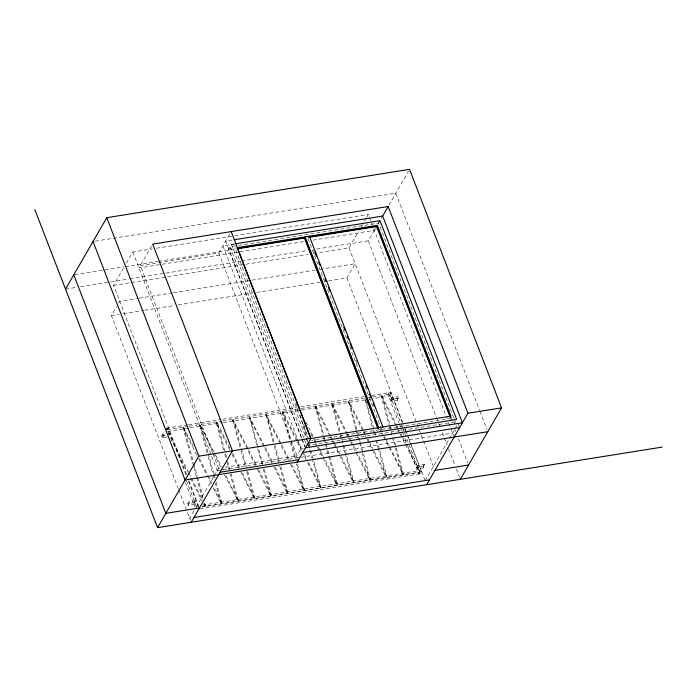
<?xml version="1.0" encoding="UTF-8"?>
<svg xmlns="http://www.w3.org/2000/svg" width="697" height="697" viewBox="0 0 697 697"><rect width="100%" height="100%" fill="white"/><g stroke="black" fill="none" stroke-linecap="round" stroke-linejoin="round"><path stroke-width="0.52" stroke-dasharray="3.48 2.61" d="M196.746 455.115L183.206 428.193L183.686 427.775L193.243 446.089M184.06 427.819L183.18 428.115L193.487 465.892M220.505 466.903L200.039 425.231L200.562 425.161L215.068 454.035M200.597 425.283L208.046 452.536M204.665 505.473L204.448 505.891L205.284 505.552L204.421 502.389M226.508 457.18L217.072 422.53L230.123 448.511M221.794 502.92L215.486 479.815M255.45 465.483L232.737 420.291L233.173 419.882L248.088 448.763M238.252 500.272L231.012 473.655M271.961 462.852L249.238 417.651L249.761 417.233L262.908 464.289M264.59 446.124L249.692 417.268M240.874 471.965L253.926 497.928L254.457 497.885L253.935 497.946L254.562 497.893L242.207 472.549M288.471 460.212L265.749 415.02L266.228 414.602L281.1 443.492M266.602 414.645L266.115 415.063L266.271 414.602M257.385 469.334L270.436 495.297L271.307 494.975L270.898 495.314L270.436 495.271L271.281 494.905L264.032 468.384M296.756 441.227L282.259 412.38L282.616 412.032L283.104 411.988L297.61 440.852M283.139 412.101L295.737 458.251M273.895 466.694L286.946 492.657L287.826 492.361L287.399 492.683L286.946 492.64L287.826 492.361L280.664 466.127M287.791 492.326L275.228 467.278M304.249 489.773L303.604 490.096L304.336 489.721L297.175 463.496M320.847 487.107L320.245 487.438L320.838 487.09L310.818 450.367M339.204 431.678L331.755 404.399L332.129 404.094L332.635 404.121L331.807 404.521L332.652 404.155L343.543 444.05M317.614 447.247L336.477 484.772L337.104 484.711L336.642 484.798L337.322 484.38L323.783 457.45M362.788 430.694L348.291 401.847L348.657 401.489L349.136 401.455L363.642 430.319M360.053 441.41L349.153 401.507L348.474 401.916L348.857 401.42M334.124 444.616L352.978 482.115L353.484 482.132L353.823 481.758L352.987 482.132L353.823 481.723L343.83 445.095M366.735 403.058L365.054 398.85M370.368 479.205L369.488 479.501L370.368 479.188L360.34 442.464M370.334 479.127L369.462 479.431L370.334 479.127L356.803 452.179M382.156 396.218L396.663 425.048M378.236 448.441L385.972 476.792L386.87 476.548L386.495 476.861L385.999 476.861L386.87 476.548L377.347 441.75M386.809 476.574L373.313 449.548M403.38 473.934L402.91 474.221L403.38 473.916L393.927 439.293M419.864 471.207L419.019 471.599L419.855 471.189L406.325 444.277M183.198 428.158L184.086 427.897L193.539 462.52M207.131 452.762L199.69 425.484L200.57 425.205M205.284 505.552L204.395 505.795L203.803 503.661M217.037 422.652L216.375 422.992L217.028 422.53M233.216 419.882L232.754 420.335L233.129 419.89M256.662 444.86L249.456 417.311M273.172 442.22L266.01 414.663M253.952 497.928L254.78 497.571M266.629 414.741L279.514 461.928M282.302 412.441L282.52 412.023M270.427 495.262L271.272 494.975M331.755 404.426L346.287 433.325M332.661 404.199L331.772 404.443M355.705 429.047L348.552 401.489M372.215 426.407L365.01 398.867M369.454 479.388L361.726 451.081M382.183 396.314L391.923 431.948M385.972 476.792L386.295 476.478M204.404 505.813L205.258 505.456L202.836 500.646M221.742 502.825L213.543 486.48M283.104 412.049L282.738 411.962M304.284 489.651L291.738 464.646M186.569 474.596L113.55 285.378L123.718 267.779M126.384 263.144L132.805 252.026L152.155 248.942M178.301 488.832L111.442 315.567L116.591 306.636M118.656 303.064L119.692 301.278L137.971 298.36M151.632 245.945L138.938 267.936L238.94 251.974M212.646 453.006L140.315 265.548L218.806 253.02L231.186 231.587M301.452 437.794L228.668 249.177L231.421 244.412L234.628 243.906M166.6 437.071L162.262 437.768L161.652 436.174L162.75 434.275L165.511 433.83M165.964 430.005L167.062 428.097L167.672 429.692L166.574 431.591M162.262 437.768L163.359 435.86L166.513 435.355M166.801 429.866L167.899 427.967L186.151 475.258M167.96 435.172L169.057 433.264L169.667 434.858L168.569 436.758M187.728 503.757L188.826 501.849L195.134 500.847L195.744 502.432L194.646 504.34L188.338 505.342L187.728 503.757L195.744 502.432M188.338 505.342L189.436 503.443L188.826 501.849M195.134 500.847L194.036 502.746L194.646 504.34M193.984 510.823L189.662 518.298L191.814 517.958M196.136 507.094L218.544 468.279L220.696 467.94M196.023 507.913L197.129 506.013M313.545 253.455L349.031 247.792L358.65 231.116M361.325 226.481L362.396 224.634M364.54 220.932L366.143 218.152M366.674 217.22L368.277 214.441L369.062 216.471M316.752 249.038L368.277 240.813L376.528 226.516M378.14 223.737L380.274 220.034M388.83 205.214L408.477 171.192M328.635 280.9L346.914 277.981L355.165 263.693L319.679 269.356M375.474 228.511L374.411 230.341L313.127 240.125M378.114 223.929L382.662 216.053M295.659 458.138L301.156 448.607L303.308 448.267M389.667 394.293L390.764 392.394L402.413 422.582M389.44 396.018L390.538 394.119L389.919 392.524L388.821 394.432L389.44 396.018L373.365 398.588M390.817 399.599L391.914 397.691L398.222 396.689L398.841 398.275L397.734 400.183L391.426 401.184L390.817 399.599L397.124 398.588L398.222 396.689M391.426 401.184L392.533 399.285L398.841 398.275M416.893 467.173L417.991 465.274L424.299 464.263L424.917 465.857L423.811 467.757L417.503 468.767L416.893 467.173L424.917 465.857M417.503 468.767L418.609 466.859L417.991 465.274M450.489 416.945L449.574 418.54L311.55 440.565M418.888 472.339L419.986 470.44L420.596 472.026L419.498 473.934L418.888 472.339L202.452 506.893M419.76 472.165L418.662 474.065L403.903 435.825M424.299 464.263L423.201 466.171L423.811 467.757M199.856 508.993L420.343 473.803L421.441 471.895L407.457 435.669M453.939 424.22L455.768 421.049M425.144 480.712L454.644 429.613M455.141 428.751L457.145 425.283M184.025 427.923L183.224 428.228M315.549 406.804L316.116 406.717L330.622 435.59M237.677 500.211L238.269 500.202L225.706 475.188M320.219 487.029L320.812 487.029L307.281 460.09M221.237 502.868L221.437 502.781M303.753 489.651L303.979 489.608M402.761 473.855L402.953 473.829M204.883 505.412L205.232 505.456M287.425 492.239L287.8 492.282M315.724 406.726L325.891 442.482M320.411 487.003L320.794 487.011M95.175 241.153L395.783 193.174L479.588 410.367M156.459 248.254L368.277 214.441M232.136 240.082L225.68 241.11L305.051 446.803M234.758 243.985L222.935 245.875L301.923 450.593M228.668 249.177L236.152 247.984M74.849 274.67L124.24 266.794M125.312 266.62L157.522 261.48M158.594 261.305L235.891 248.968M240.012 251.8L304.528 241.502M65.527 289.133L76.261 287.417M80.556 286.737L128.867 279.027M129.947 278.852L240.526 261.201M241.598 261.026L307.089 250.58M113.55 285.378L244.734 264.433M245.806 264.268L308.17 254.309M139.043 298.185L172.377 292.862M173.448 292.696L250.868 280.333M251.939 280.168L315.384 270.044M111.442 315.567L118.96 314.364M123.264 313.676L143.695 310.418M144.767 310.243L173.797 305.608M178.101 304.929L252.297 293.08M256.592 292.4L320.036 282.268M324.332 281.588L327.555 281.065M166.217 428.228L187.423 424.848M188.495 424.673L220.635 419.55M222.779 419.202L296.704 407.405M300.991 406.717L364.209 396.628M371.71 395.434L390.764 392.394M167.036 429.831L188.033 426.442M189.105 426.268L221.681 421.11M222.752 420.936L300.538 408.477M300.965 408.451L367.397 397.848M368.469 397.682L371.675 397.168M372.747 396.994L390.538 394.119M167.646 431.426L189.079 428.002M190.15 427.827L222.291 422.696M223.362 422.53L300.503 410.219M301.574 410.045L364.792 399.956M369.079 399.268L372.294 398.754M168.265 433.395L169.057 433.264M168.883 434.98L169.667 434.858M161.652 436.174L166.383 435.425M306.741 445.557L455.315 421.842L454.139 418.801M224.992 467.251L297.035 455.751M217.168 470.667L299.963 457.45M301.034 457.276L452.641 433.081M202.487 505.151L419.986 470.44M202.025 506.919L421.441 471.895M199.725 425.588L200.309 425.536L199.717 425.545M249.265 417.651L250.066 417.486L249.221 417.599M232.737 420.274L233.608 419.969L246.503 467.199M265.766 415.02L265.74 414.985M353.78 481.732L340.293 454.819M332.608 404.103L347.132 432.95M397.142 426.006L398.109 427.932M401.01 433.7L401.977 435.625M402.457 436.583L405.846 443.318M395.809 425.423L381.285 396.515L389.301 425.876M396.288 426.381L397.743 429.265M398.222 430.232L399.677 433.116M400.156 434.074L419.01 471.581M380.632 428.646L381.599 430.563M384.5 436.339L385.467 438.256M385.955 439.223L389.335 445.949M389.815 446.916L403.354 473.838M379.787 429.021L381.233 431.905M381.721 432.863L383.167 435.747M383.655 436.714L402.962 474.239L402.483 474.16L394.737 445.81M364.122 431.277L365.089 433.203M367.99 438.971L368.957 440.896M369.445 441.854L372.825 448.589M363.276 431.652L364.723 434.536M365.211 435.503L366.657 438.387M367.145 439.345L385.999 476.844M347.62 433.909L351 440.643M351.488 441.602L352.455 443.527M352.935 444.494L356.315 451.22M346.766 434.283L348.221 437.176M348.7 438.134L350.155 441.018M350.635 441.976L369.488 479.484M331.11 436.549L334.49 443.275M334.978 444.242L335.945 446.167M336.424 447.126L339.814 453.86M329.777 435.965L315.253 407.057L323.547 437.463M330.256 436.923L331.711 439.807M332.19 440.765L333.645 443.649M305.896 421.877L314.12 438.221M314.6 439.18L317.022 443.989M318.468 446.873L319.435 448.798M319.914 449.757L323.303 456.491M310.853 433.787L313.267 438.596M313.755 439.554L315.201 442.438M315.689 443.405L317.135 446.289M298.089 441.82L301.958 449.513M304.38 454.322L306.793 459.123M297.244 442.194L301.113 449.887M302.08 451.804L320.332 487.43L312.195 458.983M281.588 444.451L289.316 459.837M290.405 464.063L303.604 490.096L296.26 463.714M265.078 447.091L272.815 462.477M248.568 449.722L256.304 465.108M258.718 469.917L271.29 494.922M232.545 453.32L239.794 467.739M229.757 449.844L216.201 422.87L223.641 450.123M232.179 454.653L238.94 468.114M215.556 454.993L221.35 466.528M221.838 467.495L223.284 470.379M224.373 474.596L237.877 500.585L237.398 500.507L230.228 474.256M199.525 458.591L207.741 474.936M208.229 475.894L211.609 482.629M198.68 458.966L211.243 483.962M213.177 487.813L220.914 503.217L221.585 503.138L220.888 503.147L215.443 483.187M168.038 431.417L188.338 471.799M188.817 472.766L191.239 477.576M191.719 478.534L202.357 499.688M170.565 438.518L187.484 472.174M190.386 477.95L201.991 501.021M479.98 411.387L487.029 429.657M458.147 423.549L459.297 426.529M453.747 417.782L378.619 223.084L230.045 246.799L305.957 443.527M451.203 417.12L453.155 422.19M450.157 417.329L452.118 422.399M454.853 429.509L455.638 431.539M458.382 438.64L467.783 463M369.454 217.481L372.181 224.565M373.749 228.607L447.152 418.836M448.702 422.87L453.791 436.061M368.277 240.813L438.387 422.478M438.77 423.497L440.731 428.568M442.299 432.628L446.995 444.808M448.563 448.868L454.827 465.108M456.396 469.168L459.532 477.288M349.031 247.792L416.545 422.774M416.937 423.785L433.752 467.365M397.124 398.588L397.734 400.183M346.914 277.981L403.999 425.919M404.391 426.93L405.558 429.971M405.95 430.981L410.254 442.133M410.646 443.144L425.893 482.664M405.131 429.622L407.074 434.658M391.914 397.691L392.533 399.285M402.282 426.878L389.083 392.655L387.985 394.563L398.858 422.739M402.474 427.505L420.343 473.803M399.242 423.75L400.409 426.764M400.792 427.775L401.96 430.79M402.352 431.8L403.511 434.823M313.354 249.57L314.53 252.61M356.045 360.192L357.221 363.242M307.969 238.583L381.599 429.387M295.998 403.18L297.175 406.229M235.786 250.101L308.24 437.864M231.421 244.412L305.765 437.089M306.157 438.099L307.725 442.159M301.845 438.814L304.972 446.925M218.806 253.02L297.802 457.737M213.038 454.017L219.311 470.266M132.805 252.026L217.934 472.653M188.896 480.625L199.447 507.982M188.486 481.305L198.584 507.468M186.413 480.564L196.702 507.355M185.315 482.472L194.637 506.623M162.75 434.275L163.359 435.86M178.685 489.852L190.429 520.284M227.649 461.37L229.897 469.56M389.588 426.921L391.88 435.32M392.446 437.42L394.45 444.764M366.535 402.047L375.944 436.61M373.365 430.607L374.794 435.852M375.944 440.051L377.948 447.396M355.993 430.093L359.147 441.637M359.434 442.682L361.438 450.027M340.345 435.878L342.349 443.222M342.924 445.322L344.928 452.667M345.215 453.712L352.952 482.045M326.179 443.536L327.041 446.681M328.182 450.881L337.348 484.45M323.835 438.509L328.418 455.298M328.705 456.352L336.442 484.676M303.657 424.133L307.377 437.777M309.093 444.067L310.531 449.321M300.172 414.915L306.183 436.949M306.471 438.004L307.612 442.194M307.9 443.248L309.625 449.539M309.904 450.593L311.916 457.938M282.233 412.31L290.248 441.689M290.536 442.734L295.119 459.523M274.313 446.42L278.608 462.155M279.758 466.354L286.92 492.579M257.803 449.051L262.098 464.794M263.248 468.985L270.41 495.218M247.644 471.399L254.806 497.632M232.702 420.213L240.726 449.591M241.014 450.637L245.597 467.426M246.738 471.625L253.9 497.85M224.791 454.322L226.508 460.621M226.795 461.667L229.086 470.057M208.333 453.59L213.77 473.524M214.057 474.57L215.207 478.769M208.281 456.962L212.864 473.742M213.151 474.796L214.293 478.987M193.827 463.566L197.26 476.156M197.547 477.201L202.993 497.144M193.775 466.938L196.354 476.382M196.641 477.428L202.661 499.461M216.227 422.905L216.924 422.478L216.227 422.887M315.271 407.092L316.124 406.734L315.279 407.074M381.303 396.558L382.087 396.445L381.329 396.488"/><path stroke-width="1.05" d="M65.527 289.133L106.78 217.682L409.531 169.354L501.57 407.867L460.316 479.318M304.223 238.461L305.138 236.867L378.767 427.679M34.85 209.631L157.557 527.646L198.811 456.187L310.94 438.291L231.186 231.587M191.196 522.271L232.45 450.82L152.687 244.116L388.168 206.53L467.931 413.234L426.677 484.685M376.406 226.934L377.321 225.349L450.95 416.153L310.784 438.526L237.163 247.723L377.321 225.349M382.348 216.601L388.168 206.53M297.192 462.111L310.94 438.291M234.288 239.742L382.662 216.053L462.425 422.765L305.443 447.822M235.699 243.732L379.996 220.705L456.692 419.455L308.118 443.17M237.808 248.263L304.728 237.581L378.349 428.394M308.928 236.91L376.911 226.063L450.541 416.867M237.538 248.742L304.45 238.06L377.687 427.853M308.658 237.389L376.633 226.542L449.87 416.327M467.931 413.234L501.57 407.867M302.69 452.58L459.68 427.522M220.078 472.252L298.569 459.724M487.813 431.687L185.062 480.006L93.032 241.502M199.447 507.982L165.808 513.349L73.777 274.845M434.928 470.397L468.567 465.03M193.949 517.514L429.422 479.928M157.557 527.646L662.15 447.099M309.346 236.196L382.967 427.008M315.201 253.15L316.368 256.2M318.721 262.29L319.897 265.33M324.985 278.521L326.161 281.571M328.514 287.661L329.69 290.701M343.787 327.242L344.963 330.282M347.315 336.372L348.483 339.422M350.051 343.482L352.011 348.552M366.108 385.092L367.284 388.133M369.637 394.223L370.813 397.273M373.156 403.363L374.333 406.403M106.78 217.682L198.811 456.187"/></g></svg>
